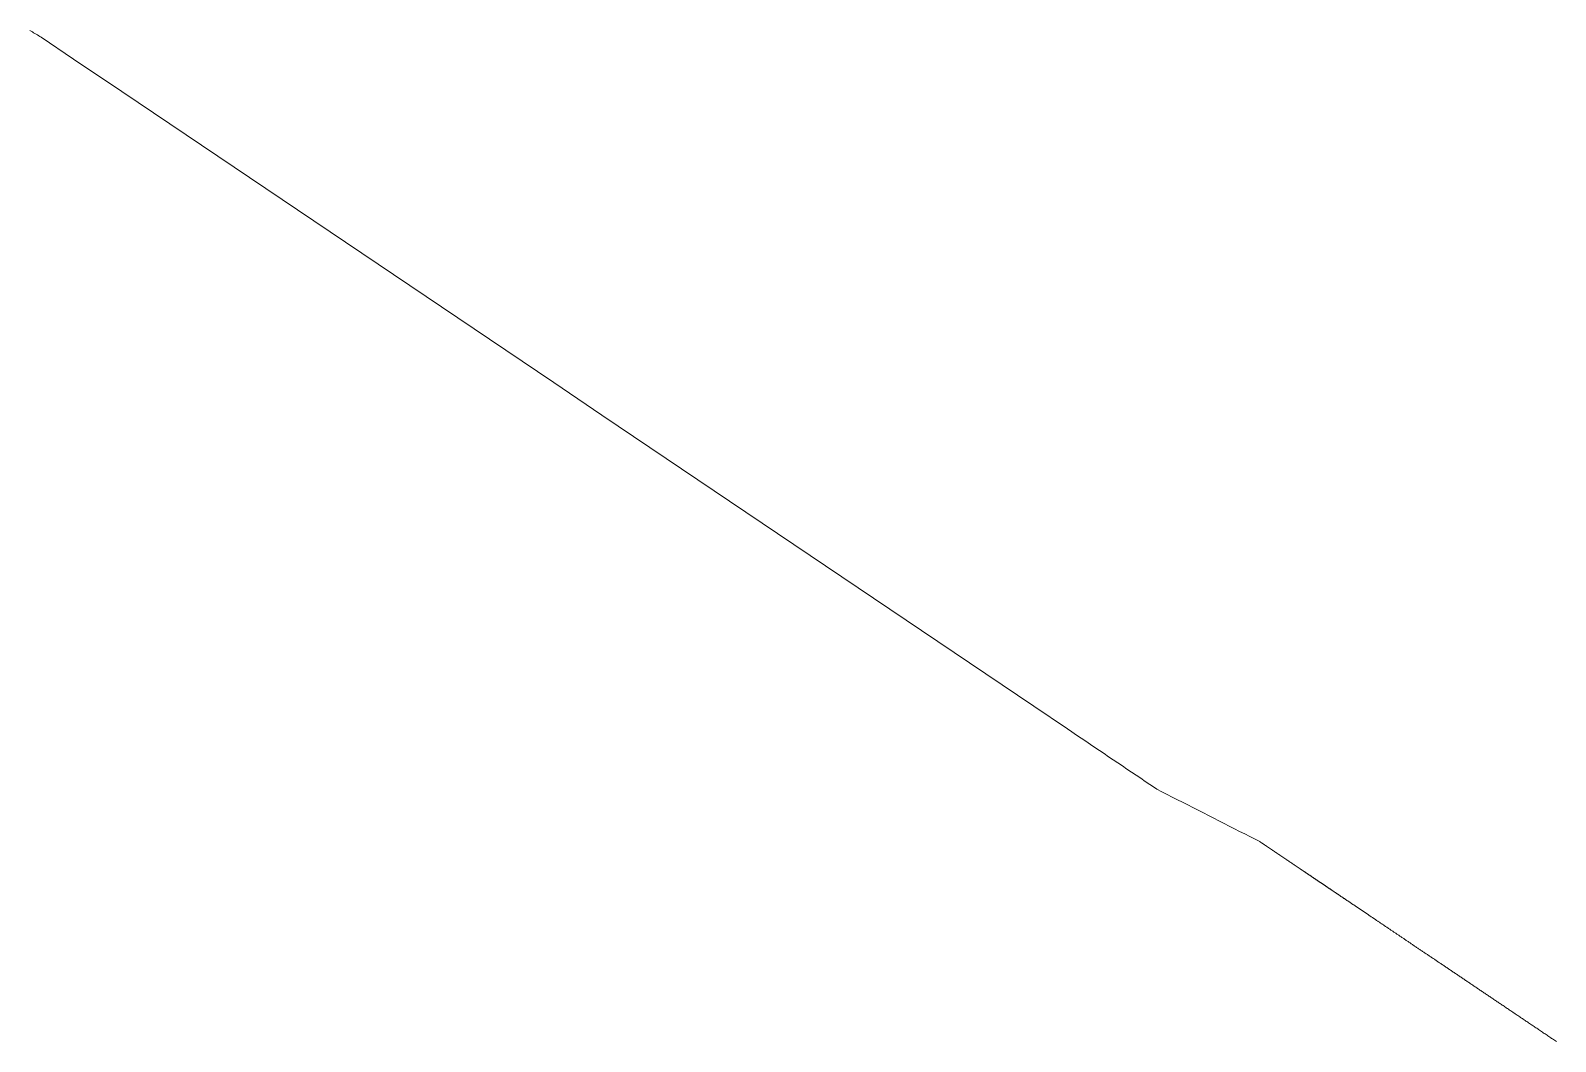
# Model space of a CAD drawing. Header units: inches. Extents: x -3905 to 10892, y 1064 to 9590.
# Drawn here: x 1433.7623 to 1434.2037, y 3490.763 to 3491.0559 of the extents above; entities that cross this region are included whole.
import ezdxf

# ---------------------------------------------------------------- set-up
doc = ezdxf.new("R2010")
doc.units = ezdxf.units.IN
doc.header["$MEASUREMENT"] = 0
doc.layers.add('SECTIONS', color=70, linetype='Continuous', lineweight=0)

# ---------------------------------------------------------------- blocks, each defined once
blk = doc.blocks.new('*U408')
at = {"color": 0, "linetype": 'ByBlock', "lineweight": 0}
blk.add_lwpolyline([(1.78645, 2.3946), (1.78673, 2.39478), (1.787, 2.39497), (1.78727, 2.39515), (1.78754, 2.39533), (1.78781, 2.39551), (1.78808, 2.39569), (1.78835, 2.39587), (1.78862, 2.39606), (1.78889, 2.39624), (1.78915, 2.39642), (1.78942, 2.3966), (1.78969, 2.39678), (1.78996, 2.39696), (1.79023, 2.39715), (1.7905, 2.39733), (1.79077, 2.39751), (1.79104, 2.39769), (1.79131, 2.39787), (1.79158, 2.39805), (1.79185, 2.39824), (1.79212, 2.39842), (1.79238, 2.39859), (1.79264, 2.39877), (1.7929, 2.39894), (1.79316, 2.39912), (1.79342, 2.3993), (1.79368, 2.39947), (1.79394, 2.39965), (1.7942, 2.39982), (1.79446, 2.4), (1.79472, 2.40017), (1.79498, 2.40035), (1.79524, 2.40052), (1.7955, 2.4007), (1.79576, 2.40087), (1.79602, 2.40105), (1.79628, 2.40123), (1.79654, 2.4014), (1.7968, 2.40158), (1.79706, 2.40175), (1.79732, 2.40193), (1.79757, 2.4021), (1.79782, 2.40227), (1.79808, 2.40244), (1.79833, 2.40261), (1.79858, 2.40277), (1.79883, 2.40294), (1.79908, 2.40311), (1.79933, 2.40328), (1.79958, 2.40345), (1.79983, 2.40362), (1.80008, 2.40379), (1.80033, 2.40396), (1.80059, 2.40413), (1.80084, 2.4043), (1.80109, 2.40447), (1.80134, 2.40464), (1.80159, 2.40481), (1.80184, 2.40498), (1.80209, 2.40514), (1.80234, 2.40531), (1.80258, 2.40548), (1.80283, 2.40564), (1.80307, 2.4058), (1.80331, 2.40597), (1.80355, 2.40613), (1.80379, 2.40629), (1.80403, 2.40646), (1.80428, 2.40662), (1.80452, 2.40678), (1.80476, 2.40694), (1.805, 2.40711), (1.80524, 2.40727), (1.80548, 2.40743), (1.80572, 2.4076), (1.80597, 2.40776), (1.80621, 2.40792), (1.80645, 2.40808), (1.80669, 2.40825), (1.80693, 2.40841), (1.80717, 2.40857), (1.80741, 2.40873), (1.80764, 2.40889), (1.80787, 2.40904), (1.8081, 2.4092), (1.80833, 2.40936), (1.80857, 2.40951), (1.8088, 2.40967), (1.80903, 2.40983), (1.80926, 2.40998), (1.8095, 2.41014), (1.80973, 2.4103), (1.80996, 2.41045), (1.81019, 2.41061), (1.81042, 2.41077), (1.81066, 2.41092), (1.81089, 2.41108), (1.81112, 2.41124), (1.81135, 2.41139), (1.81159, 2.41155), (1.81182, 2.4117), (1.81204, 2.41185), (1.81226, 2.412), (1.81248, 2.41215), (1.81271, 2.41231), (1.81293, 2.41246), (1.81315, 2.41261), (1.81337, 2.41276), (1.8136, 2.41291), (1.81382, 2.41306), (1.81404, 2.41321), (1.81426, 2.41336), (1.81449, 2.41351), (1.81471, 2.41366), (1.81493, 2.41381), (1.81515, 2.41396), (1.81538, 2.41411), (1.8156, 2.41426), (1.81582, 2.41441), (1.81605, 2.41456), (1.81627, 2.41471), (1.81648, 2.41485), (1.81669, 2.41499), (1.8169, 2.41514), (1.81712, 2.41528), (1.81733, 2.41542), (1.81754, 2.41557), (1.81776, 2.41571), (1.81797, 2.41585), (1.81818, 2.416), (1.81839, 2.41614), (1.81861, 2.41628), (1.81882, 2.41643), (1.81903, 2.41657), (1.81924, 2.41672), (1.81946, 2.41686), (1.81967, 2.417), (1.81988, 2.41715), (1.8201, 2.41729), (1.82031, 2.41743), (1.82052, 2.41757), (1.82072, 2.41771), (1.82092, 2.41785), (1.82113, 2.41799), (1.82133, 2.41812), (1.82153, 2.41826), (1.82174, 2.4184), (1.82194, 2.41853), (1.82214, 2.41867), (1.82235, 2.41881), (1.82255, 2.41894), (1.82275, 2.41908), (1.82295, 2.41922), (1.82316, 2.41935), (1.82336, 2.41949), (1.82356, 2.41963), (1.82377, 2.41977), (1.82397, 2.4199), (1.82417, 2.42004), (1.82438, 2.42018), (1.82457, 2.42031), (1.82477, 2.42044), (1.82496, 2.42057), (1.82515, 2.4207), (1.82535, 2.42083), (1.82554, 2.42096), (1.82573, 2.42109), (1.82592, 2.42122), (1.82612, 2.42135), (1.82631, 2.42148), (1.8265, 2.42161), (1.8267, 2.42174), (1.82689, 2.42187), (1.82708, 2.422), (1.82728, 2.42213), (1.82747, 2.42226), (1.82766, 2.42239), (1.82786, 2.42252), (1.82805, 2.42265), (1.82824, 2.42278), (1.82843, 2.42291), (1.82861, 2.42303), (1.82879, 2.42316), (1.82898, 2.42328), (1.82916, 2.4234), (1.82934, 2.42353), (1.82953, 2.42365), (1.82971, 2.42377), (1.82989, 2.4239), (1.83008, 2.42402), (1.83026, 2.42414), (1.83044, 2.42427), (1.83063, 2.42439), (1.83081, 2.42451), (1.83099, 2.42464), (1.83117, 2.42476), (1.83136, 2.42489), (1.83154, 2.42501), (1.83172, 2.42513), (1.83191, 2.42526), (1.83208, 2.42537), (1.83226, 2.42549), (1.83243, 2.42561), (1.8326, 2.42572), (1.83277, 2.42584), (1.83295, 2.42596), (1.83312, 2.42607), (1.83329, 2.42619), (1.83347, 2.42631), (1.83364, 2.42642), (1.83381, 2.42654), (1.83399, 2.42666), (1.83416, 2.42677), (1.83433, 2.42689), (1.8345, 2.42701), (1.83468, 2.42712), (1.83485, 2.42724), (1.83502, 2.42736), (1.8352, 2.42748), (1.83537, 2.42759), (1.83554, 2.4277), (1.8357, 2.42781), (1.83586, 2.42792), (1.83602, 2.42803), (1.83619, 2.42814), (1.83635, 2.42825), (1.83651, 2.42836), (1.83668, 2.42847), (1.83684, 2.42858), (1.837, 2.42869), (1.83716, 2.4288), (1.83733, 2.42891), (1.83749, 2.42902), (1.83765, 2.42913), (1.83782, 2.42924), (1.83798, 2.42935), (1.83814, 2.42946), (1.8383, 2.42957), (1.83847, 2.42968), (1.83863, 2.42979), (1.83879, 2.4299), (1.83894, 2.43), (1.83909, 2.4301), (1.83924, 2.4302), (1.8394, 2.43031), (1.83955, 2.43041), (1.8397, 2.43051), (1.83985, 2.43062), (1.84001, 2.43072), (1.84016, 2.43082), (1.84031, 2.43093), (1.84047, 2.43103), (1.84062, 2.43113), (1.84077, 2.43124), (1.84092, 2.43134), (1.84108, 2.43144), (1.84123, 2.43154), (1.84138, 2.43165), (1.84154, 2.43175), (1.84169, 2.43185), (1.84183, 2.43195), (1.84197, 2.43205), (1.84212, 2.43214), (1.84226, 2.43224), (1.8424, 2.43233), (1.84254, 2.43243), (1.84269, 2.43253), (1.84283, 2.43262), (1.84297, 2.43272), (1.84312, 2.43282), (1.84326, 2.43291), (1.8434, 2.43301), (1.84354, 2.4331), (1.84369, 2.4332), (1.84383, 2.4333), (1.84397, 2.43339), (1.84411, 2.43349), (1.84426, 2.43359), (1.8444, 2.43368), (1.84454, 2.43378), (1.84467, 2.43387), (1.84481, 2.43396), (1.84494, 2.43405), (1.84507, 2.43414), (1.8452, 2.43422), (1.84534, 2.43431), (1.84547, 2.4344), (1.8456, 2.43449), (1.84573, 2.43458), (1.84587, 2.43467), (1.846, 2.43476), (1.84613, 2.43485), (1.84626, 2.43494), (1.8464, 2.43503), (1.84653, 2.43512), (1.84666, 2.43521), (1.84679, 2.4353), (1.84692, 2.43539), (1.84706, 2.43548), (1.84719, 2.43556), (1.84731, 2.43565), (1.84743, 2.43573), (1.84755, 2.43581), (1.84768, 2.43589), (1.8478, 2.43598), (1.84792, 2.43606), (1.84804, 2.43614), (1.84817, 2.43622), (1.84829, 2.4363), (1.84841, 2.43639), (1.84853, 2.43647), (1.84865, 2.43655), (1.84878, 2.43663), (1.8489, 2.43672), (1.84902, 2.4368), (1.84914, 2.43688), (1.84927, 2.43696), (1.84939, 2.43705), (1.84951, 2.43713), (1.84963, 2.43721), (1.84974, 2.43729), (1.84985, 2.43736), (1.84996, 2.43744), (1.85008, 2.43751), (1.85019, 2.43759), (1.8503, 2.43766), (1.85041, 2.43774), (1.85052, 2.43781), (1.85064, 2.43789), (1.85075, 2.43796), (1.85086, 2.43804), (1.85097, 2.43812), (1.85108, 2.43819), (1.8512, 2.43827), (1.85131, 2.43834), (1.85142, 2.43842), (1.85153, 2.43849), (1.85164, 2.43857), (1.85176, 2.43864), (1.85186, 2.43872), (1.85196, 2.43879), (1.85207, 2.43885), (1.85217, 2.43892), (1.85227, 2.43899), (1.85237, 2.43906), (1.85247, 2.43913), (1.85257, 2.4392), (1.85268, 2.43926), (1.85278, 2.43933), (1.85288, 2.4394), (1.85298, 2.43947), (1.85308, 2.43954), (1.85318, 2.43961), (1.85329, 2.43968), (1.85339, 2.43974), (1.85349, 2.43981), (1.85359, 2.43988), (1.85369, 2.43995), (1.85379, 2.44002), (1.85389, 2.44008), (1.85398, 2.44014), (1.85407, 2.44021), (1.85416, 2.44027), (1.85425, 2.44033), (1.85435, 2.44039), (1.85444, 2.44045), (1.85453, 2.44051), (1.85462, 2.44058), (1.85471, 2.44064), (1.8548, 2.4407), (1.85489, 2.44076), (1.85498, 2.44082), (1.85507, 2.44088), (1.85517, 2.44094), (1.85526, 2.44101), (1.85535, 2.44107), (1.85544, 2.44113), (1.85553, 2.44119), (1.85562, 2.44125), (1.85571, 2.44131), (1.85579, 2.44136), (1.85587, 2.44142), (1.85595, 2.44147), (1.85603, 2.44153), (1.85611, 2.44158), (1.85619, 2.44164), (1.85627, 2.44169), (1.85635, 2.44175), (1.85643, 2.4418), (1.85651, 2.44185), (1.8566, 2.44191), (1.85668, 2.44196), (1.85676, 2.44202), (1.85684, 2.44207), (1.85692, 2.44213), (1.857, 2.44218), (1.85708, 2.44224), (1.85716, 2.44229), (1.85724, 2.44234), (1.85732, 2.44239), (1.85739, 2.44244), (1.85746, 2.44249), (1.85753, 2.44254), (1.8576, 2.44258), (1.85767, 2.44263), (1.85774, 2.44268), (1.85781, 2.44273), (1.85788, 2.44277), (1.85795, 2.44282), (1.85802, 2.44287), (1.85809, 2.44292), (1.85816, 2.44296), (1.85823, 2.44301), (1.8583, 2.44306), (1.85837, 2.44311), (1.85844, 2.44315), (1.85851, 2.4432), (1.85858, 2.44325), (1.85865, 2.44329), (1.85871, 2.44334), (1.85877, 2.44338), (1.85883, 2.44342), (1.85889, 2.44346), (1.85895, 2.4435), (1.85901, 2.44354), (1.85907, 2.44358), (1.85913, 2.44362), (1.85919, 2.44366), (1.85925, 2.4437), (1.85931, 2.44374), (1.85937, 2.44378), (1.85943, 2.44382), (1.85949, 2.44386), (1.85955, 2.4439), (1.85961, 2.44394), (1.85967, 2.44398), (1.85973, 2.44402), (1.85979, 2.44406), (1.85985, 2.4441), (1.85989, 2.44413), (1.85993, 2.44416), (1.85996, 2.44418), (1.86, 2.44421), (1.86004, 2.44423), (1.86008, 2.44426), (1.86011, 2.44428), (1.86015, 2.44431), (1.86019, 2.44433), (1.86022, 2.44436), (1.86026, 2.44438), (1.8603, 2.44441), (1.86034, 2.44443), (1.86037, 2.44446), (1.86041, 2.44448), (1.86045, 2.44451), (1.86048, 2.44453), (1.86052, 2.44456), (1.86056, 2.44458), (1.8606, 2.44461), (1.86061, 2.44461), (1.86061, 2.44462), (1.86062, 2.44462), (1.86063, 2.44463), (1.86064, 2.44464), (1.86065, 2.44464), (1.86066, 2.44465), (1.86067, 2.44465), (1.86067, 2.44466), (1.86068, 2.44467), (1.86069, 2.44467), (1.8607, 2.44468), (1.86071, 2.44468), (1.86072, 2.44469), (1.86072, 2.44469), (1.86073, 2.4447), (1.86074, 2.44471), (1.86075, 2.44471), (1.86076, 2.44472), (1.86077, 2.44472), (1.86078, 2.44473), (1.86078, 2.44473), (1.86079, 2.44474), (1.8608, 2.44475), (1.86081, 2.44475), (1.86082, 2.44476), (1.86083, 2.44476), (1.86084, 2.44477), (1.86084, 2.44477), (1.86085, 2.44478), (1.86086, 2.44479), (1.86087, 2.44479), (1.86088, 2.4448), (1.86089, 2.4448), (1.86089, 2.44481), (1.8609, 2.44481), (1.86091, 2.44482), (1.86092, 2.44483), (1.86093, 2.44483), (1.86094, 2.44484), (1.86095, 2.44484), (1.86095, 2.44485), (1.86096, 2.44485), (1.86097, 2.44486), (1.86098, 2.44487), (1.86099, 2.44487), (1.861, 2.44488), (1.86101, 2.44488), (1.86101, 2.44489), (1.86102, 2.44489), (1.86103, 2.4449), (1.86104, 2.44491), (1.86105, 2.44491), (1.86106, 2.44492), (1.86106, 2.44492), (1.86107, 2.44493), (1.86108, 2.44493), (1.86109, 2.44494), (1.8611, 2.44495), (1.86111, 2.44495), (1.86112, 2.44496), (1.86112, 2.44496), (1.86113, 2.44497), (1.86114, 2.44497), (1.86115, 2.44498), (1.86116, 2.44499), (1.86117, 2.44499), (1.86118, 2.445), (1.86118, 2.445), (1.86119, 2.44501), (1.8612, 2.44502), (1.86121, 2.44502), (1.86122, 2.44503), (1.86123, 2.44503), (1.86123, 2.44504), (1.86124, 2.44504), (1.86125, 2.44505), (1.86126, 2.44506), (1.86127, 2.44506), (1.86128, 2.44507), (1.86129, 2.44507), (1.86129, 2.44508), (1.8613, 2.44508), (1.86131, 2.44509), (1.86132, 2.4451), (1.86133, 2.4451), (1.86134, 2.44511), (1.86135, 2.44511), (1.86135, 2.44512), (1.86136, 2.44512), (1.86137, 2.44513), (1.86138, 2.44514), (1.86139, 2.44514), (1.8614, 2.44515), (1.86141, 2.44515), (1.86141, 2.44516), (1.86142, 2.44516), (1.86143, 2.44517), (1.86144, 2.44518), (1.86145, 2.44518), (1.86146, 2.44519), (1.86146, 2.44519), (1.86147, 2.4452), (1.86148, 2.4452), (1.86149, 2.44521), (1.8615, 2.44522), (1.86151, 2.44522), (1.86152, 2.44523), (1.86152, 2.44523), (1.86153, 2.44524), (1.86154, 2.44524), (1.86155, 2.44525), (1.86156, 2.44526), (1.86157, 2.44526), (1.86158, 2.44527), (1.86158, 2.44527), (1.86159, 2.44528), (1.8616, 2.44528), (1.86161, 2.44529), (1.86162, 2.4453), (1.86163, 2.4453), (1.86163, 2.44531), (1.86164, 2.44531), (1.86165, 2.44532), (1.86166, 2.44532), (1.86167, 2.44533), (1.86168, 2.44534), (1.86169, 2.44534), (1.86169, 2.44535), (1.8617, 2.44535), (1.86171, 2.44536), (1.86172, 2.44536), (1.86173, 2.44537), (1.86174, 2.44538), (1.86175, 2.44538), (1.86175, 2.44539), (1.86176, 2.44539), (1.86177, 2.4454), (1.86178, 2.44541), (1.86179, 2.44541), (1.8618, 2.44542), (1.8618, 2.44542), (1.86181, 2.44543), (1.86182, 2.44543), (1.86183, 2.44544), (1.86184, 2.44545), (1.86185, 2.44545), (1.86186, 2.44546), (1.86186, 2.44546), (1.86187, 2.44547), (1.86188, 2.44547), (1.86189, 2.44548), (1.8619, 2.44549), (1.86191, 2.44549), (1.86192, 2.4455), (1.86192, 2.4455), (1.86193, 2.44551), (1.86194, 2.44551), (1.86195, 2.44552), (1.86196, 2.44553), (1.86197, 2.44553), (1.86197, 2.44554), (1.86198, 2.44554), (1.86199, 2.44555), (1.862, 2.44555), (1.86201, 2.44556), (1.86202, 2.44557), (1.86203, 2.44557), (1.86203, 2.44558), (1.86204, 2.44558), (1.86205, 2.44559), (1.86206, 2.44559), (1.86207, 2.4456), (1.86208, 2.44561), (1.86209, 2.44561), (1.86209, 2.44562), (1.8621, 2.44562), (1.86211, 2.44563), (1.86212, 2.44563), (1.86213, 2.44564), (1.86214, 2.44565), (1.86215, 2.44565), (1.86215, 2.44566), (1.86216, 2.44566), (1.86217, 2.44567), (1.86218, 2.44567), (1.86219, 2.44568), (1.8622, 2.44569), (1.8622, 2.44569), (1.86221, 2.4457), (1.86222, 2.4457), (1.86223, 2.44571), (1.86224, 2.44571), (1.86225, 2.44572), (1.86226, 2.44573), (1.86226, 2.44573), (1.86227, 2.44574), (1.86228, 2.44574), (1.86229, 2.44575), (1.8623, 2.44576), (1.86231, 2.44576), (1.86232, 2.44577), (1.86232, 2.44577), (1.86233, 2.44578), (1.86234, 2.44578), (1.86235, 2.44579), (1.86236, 2.4458), (1.86237, 2.4458), (1.86237, 2.44581), (1.86238, 2.44581), (1.86239, 2.44582), (1.8624, 2.44582), (1.86241, 2.44583), (1.86242, 2.44584), (1.86243, 2.44584), (1.86243, 2.44585), (1.86244, 2.44585), (1.86245, 2.44586), (1.86246, 2.44586), (1.86247, 2.44587), (1.86248, 2.44588), (1.86249, 2.44588), (1.86249, 2.44589), (1.8625, 2.44589), (1.86251, 2.4459), (1.86252, 2.4459), (1.86253, 2.44591), (1.86254, 2.44592), (1.86254, 2.44592), (1.86255, 2.44593), (1.86256, 2.44593), (1.86257, 2.44594), (1.86258, 2.44594), (1.86259, 2.44595), (1.8626, 2.44596), (1.8626, 2.44596), (1.86261, 2.44597), (1.86262, 2.44597), (1.86263, 2.44598), (1.86264, 2.44598), (1.86265, 2.44599), (1.86266, 2.446), (1.86266, 2.446), (1.86267, 2.44601), (1.86268, 2.44601), (1.86269, 2.44602), (1.8627, 2.44602), (1.86271, 2.44603), (1.86271, 2.44604), (1.86272, 2.44604), (1.86273, 2.44605), (1.86274, 2.44605), (1.86275, 2.44606), (1.86276, 2.44606), (1.86277, 2.44607), (1.86277, 2.44608), (1.86278, 2.44608), (1.86279, 2.44609), (1.8628, 2.44609), (1.86281, 2.4461), (1.86282, 2.44611), (1.86283, 2.44611), (1.86283, 2.44612), (1.86284, 2.44612), (1.86285, 2.44613), (1.86286, 2.44613), (1.86287, 2.44614), (1.86288, 2.44615), (1.86289, 2.44615), (1.86289, 2.44616), (1.8629, 2.44616), (1.86291, 2.44617), (1.86292, 2.44617), (1.86293, 2.44618), (1.86294, 2.44619), (1.86294, 2.44619), (1.86295, 2.4462), (1.86296, 2.4462), (1.86297, 2.44621), (1.86298, 2.44621), (1.86299, 2.44622), (1.863, 2.44623), (1.863, 2.44623), (1.86301, 2.44624), (1.86302, 2.44624), (1.86303, 2.44625), (1.86304, 2.44625), (1.86305, 2.44626), (1.86306, 2.44627), (1.86306, 2.44627), (1.86307, 2.44628), (1.86308, 2.44628), (1.86309, 2.44629), (1.8631, 2.44629), (1.86311, 2.4463), (1.86311, 2.44631), (1.86312, 2.44631), (1.86313, 2.44632), (1.86314, 2.44632), (1.86315, 2.44633), (1.86316, 2.44633), (1.86317, 2.44634), (1.86317, 2.44635), (1.86318, 2.44635), (1.86319, 2.44636), (1.8632, 2.44636), (1.86321, 2.44637), (1.86322, 2.44637), (1.86323, 2.44638), (1.86323, 2.44639), (1.86324, 2.44639), (1.86325, 2.4464), (1.86326, 2.4464), (1.86327, 2.44641), (1.86328, 2.44641), (1.86328, 2.44642), (1.86329, 2.44643), (1.8633, 2.44643), (1.86331, 2.44644), (1.86332, 2.44644), (1.86333, 2.44645), (1.86334, 2.44646), (1.86334, 2.44646), (1.86335, 2.44647), (1.86336, 2.44647), (1.86337, 2.44648), (1.86338, 2.44648), (1.86339, 2.44649), (1.8634, 2.4465), (1.8634, 2.4465), (1.86341, 2.44651), (1.86342, 2.44651), (1.86343, 2.44652), (1.86344, 2.44652), (1.86345, 2.44653), (1.86345, 2.44654), (1.86346, 2.44654), (1.86347, 2.44655), (1.86348, 2.44655), (1.86349, 2.44656), (1.8635, 2.44656), (1.86351, 2.44657), (1.86351, 2.44658), (1.86352, 2.44658), (1.86353, 2.44659), (1.86354, 2.44659), (1.86355, 2.4466), (1.86356, 2.4466), (1.86357, 2.44661), (1.86357, 2.44662), (1.86358, 2.44662), (1.86359, 2.44663), (1.8636, 2.44663), (1.86361, 2.44664), (1.86362, 2.44664), (1.86363, 2.44665), (1.86363, 2.44666), (1.86364, 2.44666), (1.86365, 2.44667), (1.86366, 2.44667), (1.86367, 2.44668), (1.86368, 2.44668), (1.86368, 2.44669), (1.86369, 2.4467), (1.8637, 2.4467), (1.86371, 2.44671), (1.86372, 2.44671), (1.86373, 2.44672), (1.86374, 2.44672), (1.86374, 2.44673), (1.86375, 2.44674), (1.86376, 2.44674), (1.86377, 2.44675), (1.86378, 2.44675), (1.86379, 2.44676), (1.8638, 2.44676), (1.8638, 2.44677), (1.86381, 2.44678), (1.86382, 2.44678), (1.86383, 2.44679), (1.86384, 2.44679), (1.86385, 2.4468), (1.86385, 2.44681), (1.86386, 2.44681), (1.86387, 2.44682), (1.86388, 2.44682), (1.86389, 2.44683), (1.8639, 2.44683), (1.86391, 2.44684), (1.86391, 2.44685), (1.86392, 2.44685), (1.86393, 2.44686), (1.86394, 2.44686), (1.86395, 2.44687), (1.86396, 2.44687), (1.86397, 2.44688), (1.86397, 2.44689), (1.86398, 2.44689), (1.86399, 2.4469), (1.864, 2.4469), (1.86401, 2.44691), (1.86402, 2.44691), (1.86402, 2.44692), (1.86403, 2.44693), (1.86404, 2.44693), (1.86405, 2.44694), (1.86406, 2.44694), (1.86407, 2.44695), (1.86408, 2.44695), (1.86408, 2.44696), (1.86409, 2.44697), (1.8641, 2.44697), (1.86411, 2.44698), (1.86412, 2.44698), (1.86413, 2.44699), (1.86414, 2.44699), (1.86414, 2.447), (1.86415, 2.44701), (1.86416, 2.44701), (1.86417, 2.44702), (1.86418, 2.44702), (1.86419, 2.44703), (1.86419, 2.44703), (1.8642, 2.44704), (1.86421, 2.44705), (1.86422, 2.44705), (1.86423, 2.44706), (1.86424, 2.44706), (1.86425, 2.44707), (1.86425, 2.44707), (1.86426, 2.44708), (1.86427, 2.44709), (1.86428, 2.44709), (1.86429, 2.4471), (1.8643, 2.4471), (1.86431, 2.44711), (1.86431, 2.44711), (1.86432, 2.44712), (1.86433, 2.44713), (1.86434, 2.44713), (1.86435, 2.44714), (1.86436, 2.44714), (1.86437, 2.44715), (1.86437, 2.44716), (1.86438, 2.44716), (1.86439, 2.44717), (1.8644, 2.44717), (1.86441, 2.44718), (1.86442, 2.44718), (1.86442, 2.44719), (1.86443, 2.4472), (1.86444, 2.4472), (1.86445, 2.44721), (1.86446, 2.44721), (1.86447, 2.44722), (1.86448, 2.44722), (1.86448, 2.44723), (1.86449, 2.44724), (1.8645, 2.44724), (1.86451, 2.44725), (1.86452, 2.44725), (1.86453, 2.44726), (1.86454, 2.44726), (1.86454, 2.44727), (1.86455, 2.44728), (1.86456, 2.44728), (1.86457, 2.44729), (1.86458, 2.44729), (1.86459, 2.4473), (1.86459, 2.4473), (1.8646, 2.44731), (1.86461, 2.44732), (1.86462, 2.44732), (1.86463, 2.44733), (1.86464, 2.44733), (1.86465, 2.44734), (1.86465, 2.44734), (1.86466, 2.44735), (1.86467, 2.44736), (1.86468, 2.44736), (1.86469, 2.44737), (1.8647, 2.44737), (1.86471, 2.44738), (1.86471, 2.44738), (1.86472, 2.44739), (1.86473, 2.4474), (1.86474, 2.4474), (1.86475, 2.44741), (1.86476, 2.44741), (1.86476, 2.44742), (1.86477, 2.44742), (1.86478, 2.44743), (1.86479, 2.44744), (1.8648, 2.44744), (1.86481, 2.44745), (1.86482, 2.44745), (1.86482, 2.44746), (1.86483, 2.44746), (1.86484, 2.44747), (1.86485, 2.44748), (1.86486, 2.44748), (1.86487, 2.44749), (1.86488, 2.44749), (1.86488, 2.4475), (1.86489, 2.44751), (1.8649, 2.44751), (1.86491, 2.44752), (1.86492, 2.44752), (1.86493, 2.44753), (1.86494, 2.44753), (1.86494, 2.44754), (1.86495, 2.44755), (1.86496, 2.44755), (1.86497, 2.44756), (1.86498, 2.44756), (1.86499, 2.44757), (1.86499, 2.44757), (1.865, 2.44758), (1.86501, 2.44759), (1.86502, 2.44759), (1.86503, 2.4476), (1.86504, 2.4476), (1.86505, 2.44761), (1.86505, 2.44761), (1.86506, 2.44762), (1.86507, 2.44763), (1.86508, 2.44763), (1.86509, 2.44764), (1.8651, 2.44764), (1.86511, 2.44765), (1.86511, 2.44765), (1.86512, 2.44766), (1.86513, 2.44767), (1.86514, 2.44767), (1.86515, 2.44768), (1.86516, 2.44768), (1.86516, 2.44769), (1.86517, 2.44769), (1.86518, 2.4477), (1.86519, 2.44771), (1.8652, 2.44771), (1.86521, 2.44772), (1.86522, 2.44772), (1.86522, 2.44773), (1.86523, 2.44773), (1.86524, 2.44774), (1.86525, 2.44775), (1.86526, 2.44775), (1.86527, 2.44776), (1.86528, 2.44776), (1.86528, 2.44777), (1.86529, 2.44777), (1.8653, 2.44778), (1.86531, 2.44779), (1.86532, 2.44779), (1.86533, 2.4478), (1.86533, 2.4478), (1.86534, 2.44781), (1.86535, 2.44781), (1.86536, 2.44782), (1.86537, 2.44783), (1.86538, 2.44783), (1.86539, 2.44784), (1.86539, 2.44784), (1.8654, 2.44785), (1.86541, 2.44785), (1.86542, 2.44786), (1.86543, 2.44787), (1.86544, 2.44787), (1.86545, 2.44788), (1.86545, 2.44788), (1.86546, 2.44789), (1.86547, 2.4479), (1.86548, 2.4479), (1.86549, 2.44791), (1.8655, 2.44791), (1.8655, 2.44792), (1.86551, 2.44792), (1.86552, 2.44793), (1.86553, 2.44794), (1.86554, 2.44794), (1.86555, 2.44795), (1.86556, 2.44795), (1.86556, 2.44796), (1.86557, 2.44796), (1.86558, 2.44797), (1.86559, 2.44798), (1.8656, 2.44798), (1.86561, 2.44799), (1.86562, 2.44799), (1.86562, 2.448), (1.86563, 2.448), (1.86564, 2.44801), (1.86565, 2.44802), (1.86566, 2.44802), (1.86567, 2.44803), (1.86568, 2.44803), (1.86568, 2.44804), (1.86569, 2.44804), (1.8657, 2.44805), (1.86571, 2.44806), (1.86572, 2.44806), (1.86573, 2.44807), (1.86573, 2.44807), (1.86574, 2.44808), (1.86575, 2.44808), (1.86576, 2.44809), (1.86577, 2.4481), (1.86578, 2.4481), (1.86579, 2.44811), (1.86579, 2.44811), (1.8658, 2.44812), (1.86581, 2.44812), (1.86582, 2.44813), (1.86583, 2.44814), (1.86584, 2.44814), (1.86585, 2.44815), (1.86585, 2.44815), (1.86586, 2.44816), (1.86587, 2.44816), (1.86588, 2.44817), (1.86589, 2.44818), (1.8659, 2.44818), (1.8659, 2.44819), (1.86591, 2.44819), (1.86592, 2.4482), (1.86593, 2.4482), (1.86594, 2.44821), (1.86595, 2.44822), (1.86596, 2.44822), (1.86596, 2.44823), (1.86597, 2.44823), (1.86598, 2.44824), (1.86599, 2.44825), (1.866, 2.44825), (1.86601, 2.44826), (1.86602, 2.44826), (1.86602, 2.44827), (1.86603, 2.44827), (1.86604, 2.44828), (1.86605, 2.44829), (1.86606, 2.44829), (1.86607, 2.4483), (1.86607, 2.4483), (1.86608, 2.44831), (1.86609, 2.44831), (1.8661, 2.44832), (1.86611, 2.44833), (1.86612, 2.44833), (1.86613, 2.44834), (1.86613, 2.44834), (1.86614, 2.44835), (1.86615, 2.44835), (1.86616, 2.44836), (1.86617, 2.44837), (1.86618, 2.44837), (1.86619, 2.44838), (1.86619, 2.44838), (1.8662, 2.44839), (1.86621, 2.44839), (1.86622, 2.4484), (1.86623, 2.44841), (1.86624, 2.44841), (1.86624, 2.44842), (1.86625, 2.44842), (1.86626, 2.44843), (1.86627, 2.44843), (1.86628, 2.44844), (1.86629, 2.44845), (1.8663, 2.44845), (1.8663, 2.44846), (1.86631, 2.44846), (1.86632, 2.44847), (1.86633, 2.44847), (1.86634, 2.44848), (1.86635, 2.44849), (1.86636, 2.44849), (1.86636, 2.4485), (1.86637, 2.4485), (1.86638, 2.44851), (1.86639, 2.44851), (1.8664, 2.44852), (1.86641, 2.44853), (1.86642, 2.44853), (1.86642, 2.44854), (1.86643, 2.44854), (1.86644, 2.44855), (1.86645, 2.44855), (1.86646, 2.44856), (1.86647, 2.44857), (1.86647, 2.44857), (1.86648, 2.44858), (1.86649, 2.44858), (1.8665, 2.44859), (1.86651, 2.4486), (1.86652, 2.4486), (1.86653, 2.44861), (1.86653, 2.44861), (1.86654, 2.44862), (1.86655, 2.44862), (1.86656, 2.44863), (1.86657, 2.44864), (1.86658, 2.44864), (1.86659, 2.44865), (1.86659, 2.44865), (1.8666, 2.44866), (1.86661, 2.44866), (1.86662, 2.44867), (1.86663, 2.44868), (1.86664, 2.44868), (1.86664, 2.44869), (1.86665, 2.44869), (1.86666, 2.4487), (1.86667, 2.4487), (1.86668, 2.44871), (1.86669, 2.44872), (1.8667, 2.44872), (1.8667, 2.44873), (1.86671, 2.44873), (1.86672, 2.44874), (1.86673, 2.44874), (1.86674, 2.44875), (1.86675, 2.44876), (1.86676, 2.44876), (1.86676, 2.44877), (1.86677, 2.44877), (1.86678, 2.44878), (1.86679, 2.44878), (1.8668, 2.44879), (1.86681, 2.4488), (1.86681, 2.4488), (1.86682, 2.44881), (1.86683, 2.44881), (1.86684, 2.44882), (1.86685, 2.44882), (1.86686, 2.44883), (1.86687, 2.44884), (1.86687, 2.44884), (1.86688, 2.44885), (1.86689, 2.44885), (1.8669, 2.44886), (1.86691, 2.44886), (1.86692, 2.44887), (1.86693, 2.44888), (1.86693, 2.44888), (1.86694, 2.44889), (1.86695, 2.44889), (1.86696, 2.4489), (1.86697, 2.4489), (1.86698, 2.44891), (1.86698, 2.44892), (1.86699, 2.44892), (1.867, 2.44893), (1.86701, 2.44893), (1.86702, 2.44894), (1.86703, 2.44895), (1.86704, 2.44895), (1.86704, 2.44896), (1.86705, 2.44896), (1.86706, 2.44897), (1.86707, 2.44897), (1.86708, 2.44898), (1.86709, 2.44899), (1.8671, 2.44899), (1.8671, 2.449), (1.86711, 2.449), (1.86712, 2.44901), (1.86713, 2.44901), (1.86714, 2.44902), (1.86715, 2.44903), (1.86716, 2.44903), (1.86716, 2.44904), (1.86717, 2.44904), (1.86718, 2.44905), (1.86719, 2.44905), (1.8672, 2.44906), (1.86721, 2.44907), (1.86721, 2.44907), (1.86722, 2.44908), (1.86723, 2.44908), (1.86724, 2.44909), (1.86725, 2.44909), (1.86726, 2.4491), (1.86727, 2.44911), (1.86727, 2.44911), (1.86728, 2.44912), (1.86729, 2.44912), (1.8673, 2.44913), (1.86731, 2.44913), (1.86732, 2.44914), (1.86733, 2.44915), (1.86733, 2.44915), (1.86734, 2.44916), (1.86735, 2.44916), (1.86736, 2.44917), (1.86737, 2.44917), (1.86738, 2.44918), (1.86738, 2.44919), (1.86739, 2.44919), (1.8674, 2.4492), (1.86741, 2.4492), (1.86742, 2.44921), (1.86743, 2.44921), (1.86744, 2.44922), (1.86744, 2.44923), (1.86745, 2.44923), (1.86746, 2.44924), (1.86747, 2.44924), (1.86748, 2.44925), (1.86749, 2.44925), (1.8675, 2.44926), (1.8675, 2.44927), (1.86751, 2.44927), (1.86752, 2.44928), (1.86753, 2.44928), (1.86754, 2.44929), (1.86755, 2.4493), (1.86755, 2.4493), (1.86756, 2.44931), (1.86757, 2.44931), (1.86758, 2.44932), (1.86759, 2.44932), (1.8676, 2.44933), (1.86761, 2.44934), (1.86761, 2.44934), (1.86762, 2.44935), (1.86763, 2.44935), (1.86764, 2.44936), (1.86765, 2.44936), (1.86766, 2.44937), (1.86767, 2.44938), (1.86767, 2.44938), (1.86768, 2.44939), (1.86769, 2.44939), (1.8677, 2.4494), (1.86771, 2.4494), (1.86772, 2.44941), (1.86772, 2.44942), (1.86773, 2.44942), (1.86774, 2.44943), (1.86775, 2.44943), (1.86776, 2.44944), (1.86777, 2.44944), (1.86778, 2.44945), (1.86778, 2.44946), (1.86779, 2.44946), (1.8678, 2.44947), (1.86781, 2.44947), (1.86782, 2.44948), (1.86783, 2.44948), (1.86784, 2.44949), (1.86784, 2.4495), (1.86785, 2.4495), (1.86786, 2.44951), (1.86787, 2.44951), (1.86788, 2.44952), (1.86789, 2.44952), (1.8679, 2.44953), (1.8679, 2.44954), (1.86791, 2.44954), (1.86792, 2.44955), (1.86793, 2.44955), (1.86794, 2.44956), (1.86795, 2.44956), (1.86795, 2.44957), (1.86796, 2.44958), (1.86797, 2.44958), (1.86798, 2.44959), (1.86799, 2.44959), (1.868, 2.4496), (1.86801, 2.4496), (1.86801, 2.44961), (1.86802, 2.44962), (1.86803, 2.44962), (1.86804, 2.44963), (1.86805, 2.44963), (1.86806, 2.44964), (1.86807, 2.44965), (1.86807, 2.44965), (1.86808, 2.44966), (1.86809, 2.44966), (1.8681, 2.44967), (1.86811, 2.44967), (1.86812, 2.44968), (1.86812, 2.44969), (1.86813, 2.44969), (1.86814, 2.4497), (1.86815, 2.4497), (1.86816, 2.44971), (1.86817, 2.44971), (1.86818, 2.44972), (1.86818, 2.44973), (1.86819, 2.44973), (1.8682, 2.44974), (1.86821, 2.44974), (1.86822, 2.44975), (1.86823, 2.44975), (1.86824, 2.44976), (1.86824, 2.44977), (1.86825, 2.44977), (1.86826, 2.44978), (1.86827, 2.44978), (1.86828, 2.44979), (1.86829, 2.44979), (1.86829, 2.4498), (1.8683, 2.44981), (1.86831, 2.44981), (1.86832, 2.44982), (1.86833, 2.44982), (1.86834, 2.44983), (1.86835, 2.44983), (1.86835, 2.44984), (1.86836, 2.44985), (1.86837, 2.44985), (1.86838, 2.44986), (1.86839, 2.44986), (1.8684, 2.44987), (1.86841, 2.44987), (1.86841, 2.44988), (1.86842, 2.44989), (1.86843, 2.44989), (1.86844, 2.4499), (1.86845, 2.4499), (1.86846, 2.44991), (1.86846, 2.44991), (1.86847, 2.44992), (1.86848, 2.44993), (1.86849, 2.44993), (1.8685, 2.44994), (1.86851, 2.44994), (1.86852, 2.44995), (1.86852, 2.44995), (1.86853, 2.44996), (1.86854, 2.44997), (1.86855, 2.44997), (1.86856, 2.44998), (1.86857, 2.44998), (1.86858, 2.44999), (1.86858, 2.44999), (1.86859, 2.45), (1.8686, 2.45001), (1.86861, 2.45001), (1.86862, 2.45002), (1.86863, 2.45002), (1.86864, 2.45003), (1.86864, 2.45004), (1.86865, 2.45004), (1.86866, 2.45005), (1.86867, 2.45005), (1.86868, 2.45006), (1.86869, 2.45006), (1.86869, 2.45007), (1.8687, 2.45008), (1.86871, 2.45008), (1.86872, 2.45009), (1.86873, 2.45009), (1.86874, 2.4501), (1.86875, 2.4501), (1.86875, 2.45011), (1.86876, 2.45012), (1.86877, 2.45012), (1.86878, 2.45013), (1.86879, 2.45013), (1.8688, 2.45014), (1.86881, 2.45014), (1.86881, 2.45015), (1.86882, 2.45016), (1.86883, 2.45016), (1.86884, 2.45017), (1.86885, 2.45017), (1.86886, 2.45018), (1.86886, 2.45018), (1.86887, 2.45019), (1.86888, 2.4502), (1.86889, 2.4502), (1.8689, 2.45021), (1.86891, 2.45021), (1.86892, 2.45022), (1.86892, 2.45022), (1.86893, 2.45023), (1.86894, 2.45024), (1.86895, 2.45024), (1.86896, 2.45025), (1.86897, 2.45025), (1.86898, 2.45026), (1.86898, 2.45026), (1.86899, 2.45027), (1.869, 2.45028), (1.86901, 2.45028), (1.86902, 2.45029), (1.86903, 2.45029), (1.86903, 2.4503), (1.86904, 2.4503), (1.86905, 2.45031), (1.86906, 2.45032), (1.86907, 2.45032), (1.86908, 2.45033), (1.86909, 2.45033), (1.86909, 2.45034), (1.8691, 2.45034), (1.86911, 2.45035), (1.86912, 2.45036), (1.86913, 2.45036), (1.86914, 2.45037), (1.86915, 2.45037), (1.86915, 2.45038), (1.86916, 2.45039), (1.86917, 2.45039), (1.86918, 2.4504), (1.86919, 2.4504), (1.8692, 2.45041), (1.8692, 2.45041), (1.86921, 2.45042), (1.86922, 2.45043), (1.86923, 2.45043), (1.86924, 2.45044), (1.86925, 2.45044), (1.86926, 2.45045), (1.86926, 2.45045), (1.86927, 2.45046), (1.86928, 2.45047), (1.86929, 2.45047), (1.8693, 2.45048), (1.86931, 2.45048), (1.86932, 2.45049), (1.86932, 2.45049), (1.86933, 2.4505), (1.86934, 2.45051), (1.86935, 2.45051), (1.86936, 2.45052), (1.86937, 2.45052), (1.86938, 2.45053), (1.86938, 2.45053), (1.86939, 2.45054), (1.8694, 2.45055), (1.86941, 2.45055), (1.86942, 2.45056), (1.86943, 2.45056), (1.86943, 2.45057), (1.86944, 2.45057), (1.86945, 2.45058), (1.86946, 2.45059), (1.86947, 2.45059), (1.86948, 2.4506), (1.86949, 2.4506), (1.86949, 2.45061), (1.8695, 2.45061), (1.86951, 2.45062), (1.86952, 2.45063), (1.86953, 2.45063), (1.86954, 2.45064), (1.86955, 2.45064), (1.86955, 2.45065), (1.86956, 2.45065), (1.86957, 2.45066), (1.86958, 2.45067), (1.86959, 2.45067), (1.8696, 2.45068), (1.8696, 2.45068), (1.86961, 2.45069), (1.86962, 2.45069), (1.86963, 2.4507), (1.86964, 2.45071), (1.86965, 2.45071), (1.86966, 2.45072), (1.86966, 2.45072), (1.86967, 2.45073), (1.86968, 2.45074), (1.86969, 2.45074), (1.8697, 2.45075), (1.86971, 2.45075), (1.86972, 2.45076), (1.86972, 2.45076), (1.86973, 2.45077), (1.86974, 2.45078), (1.86975, 2.45078), (1.86976, 2.45079), (1.86977, 2.45079), (1.86977, 2.4508), (1.86978, 2.4508), (1.86979, 2.45081), (1.8698, 2.45082), (1.86981, 2.45082), (1.86982, 2.45083), (1.86983, 2.45083), (1.86983, 2.45084), (1.86984, 2.45084), (1.86985, 2.45085), (1.86986, 2.45086), (1.86987, 2.45086), (1.86988, 2.45087), (1.86989, 2.45087), (1.86989, 2.45088), (1.8699, 2.45088), (1.86991, 2.45089), (1.86992, 2.4509), (1.86993, 2.4509), (1.86994, 2.45091), (1.86994, 2.45091), (1.86995, 2.45092), (1.86996, 2.45092), (1.86997, 2.45093), (1.86998, 2.45094), (1.86999, 2.45094), (1.87, 2.45095), (1.87, 2.45095), (1.87001, 2.45096), (1.87002, 2.45096), (1.87003, 2.45097), (1.87004, 2.45098), (1.87005, 2.45098), (1.87006, 2.45099), (1.87006, 2.45099), (1.87007, 2.451), (1.87009, 2.45101), (1.87012, 2.45103), (1.87015, 2.45105), (1.87017, 2.45107), (1.8702, 2.45108), (1.87023, 2.4511), (1.87025, 2.45112), (1.87028, 2.45114), (1.87031, 2.45116), (1.87033, 2.45117), (1.87036, 2.45119), (1.87039, 2.45121), (1.87041, 2.45123), (1.87044, 2.45125), (1.87047, 2.45126), (1.87049, 2.45128), (1.87052, 2.4513), (1.87055, 2.45132), (1.87057, 2.45134), (1.8706, 2.45135), (1.87064, 2.45138), (1.87068, 2.45141), (1.87073, 2.45144), (1.87077, 2.45147), (1.87081, 2.4515), (1.87086, 2.45153), (1.8709, 2.45156), (1.87094, 2.45159), (1.87099, 2.45162), (1.87103, 2.45165), (1.87108, 2.45168), (1.87112, 2.45171), (1.87116, 2.45173), (1.87121, 2.45176), (1.87125, 2.45179), (1.87129, 2.45182), (1.87134, 2.45185), (1.87138, 2.45188), (1.87143, 2.45191), (1.87147, 2.45194), (1.87151, 2.45197), (1.87155, 2.452), (1.87159, 2.45202), (1.87163, 2.45205), (1.87167, 2.45208), (1.87172, 2.45211), (1.87176, 2.45213), (1.8718, 2.45216), (1.87184, 2.45219), (1.87188, 2.45222), (1.87192, 2.45224), (1.87196, 2.45227), (1.872, 2.4523), (1.87204, 2.45233), (1.87208, 2.45235), (1.87212, 2.45238), (1.87216, 2.45241), (1.8722, 2.45244), (1.87224, 2.45246), (1.87229, 2.45249), (1.87364, 2.45318), (1.87514, 2.45395), (1.87663, 2.45471), (1.87813, 2.45547), (1.87963, 2.45624), (1.88113, 2.457), (1.88263, 2.45777), (1.88412, 2.45853), (1.88562, 2.4593), (1.88712, 2.46006), (1.88862, 2.46082), (1.89012, 2.46159), (1.89162, 2.46235), (1.89311, 2.46312), (1.89461, 2.46388), (1.89611, 2.46464), (1.89761, 2.46541), (1.89911, 2.46617), (1.9006, 2.46694), (1.9021, 2.4677), (1.90277, 2.46815), (1.90409, 2.46904), (1.90542, 2.46994), (1.90674, 2.47083), (1.90807, 2.47173), (1.9094, 2.47262), (1.91072, 2.47352), (1.91205, 2.47441), (1.91338, 2.47531), (1.9147, 2.4762), (1.91603, 2.47709), (1.91735, 2.47799), (1.91868, 2.47888), (1.92001, 2.47978), (1.92133, 2.48067), (1.92266, 2.48157), (1.92399, 2.48246), (1.92531, 2.48336), (1.92664, 2.48425), (1.92797, 2.48515), (1.93767, 2.49169), (1.95157, 2.50107), (1.96546, 2.51044), (1.97936, 2.51981), (1.99326, 2.52919), (2.00715, 2.53856), (2.02105, 2.54793), (2.03495, 2.55731), (2.04884, 2.56668), (2.06274, 2.57605), (2.07664, 2.58543), (2.09053, 2.5948), (2.10443, 2.60417), (2.11833, 2.61355), (2.13223, 2.62292), (2.14612, 2.63229), (2.16002, 2.64167), (2.17392, 2.65104), (2.18781, 2.66042), (2.20171, 2.66979), (2.21561, 2.67916), (2.225, 2.68549), (2.22536, 2.6857), (2.22573, 2.68592), (2.2261, 2.68614), (2.22646, 2.68635), (2.22683, 2.68657), (2.2272, 2.68679), (2.22756, 2.687), (2.22793, 2.68722), (2.2283, 2.68744)], dxfattribs=at)

msp = doc.modelspace()

# ---------------------------------------------------------------- block references
at = {"layer": 'SECTIONS', "lineweight": 0, "xscale": -1}
msp.add_blockref('*U408', (1435.99039, 3488.36844), dxfattribs=at)

doc.saveas('drawing.dxf')
